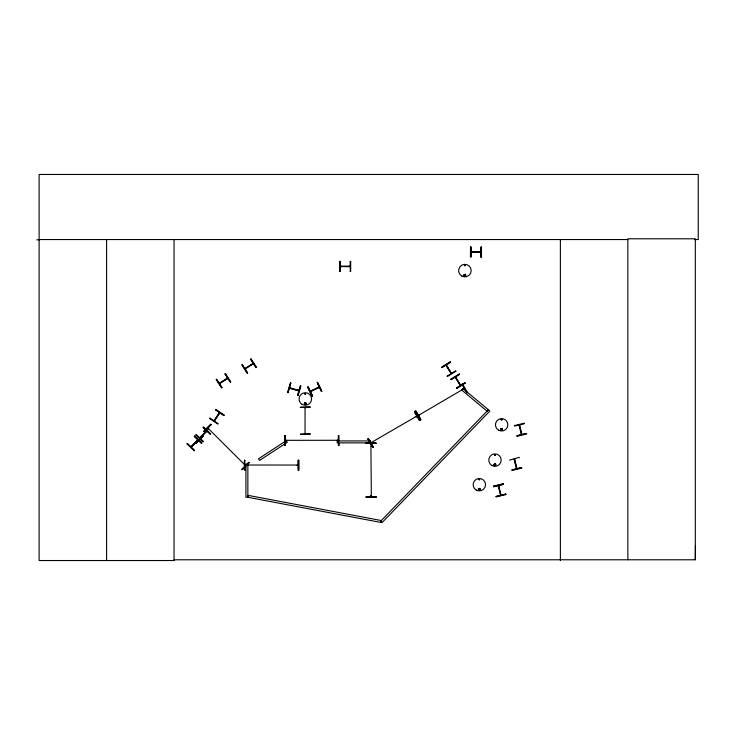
<?xml version="1.0" encoding="UTF-8"?>
<svg xmlns="http://www.w3.org/2000/svg" width="735" height="735" viewBox="0 0 735 735"><rect width="100%" height="100%" fill="white"/><g stroke="black" fill="none" stroke-linecap="round" stroke-linejoin="round"><path stroke-width="1.1" d="M694.814 239.546L698.25 239.546L698.25 174.471L39.12 174.471L39.12 560.529L174.158 560.529L174.066 559.776L695.319 559.776L695.42 545.82M470.887 256.965L470.887 247.015M480.938 252.344L471.025 252.215M471.888 252.27L471.898 251.719L470.997 251.82M472.164 252.28L471.898 251.774M480.047 251.829C479.771 253.088 479.753 250.901 480.938 251.885M480.736 251.839L480.727 252.335M480.975 257.029L480.975 247.089L481.526 247.089M481.039 257.029L481.113 247.089M481.48 247.089L481.453 257.039L480.901 257.029M310.262 391.213L311.125 390.763L311.272 391.231M207.922 428.027C209.778 429.029 206.902 429.038 208.005 428.147M244.939 465.393C248.265 465.145 242.146 464.676 245.472 465.687M227.666 378.314L226.766 378.323L226.858 378.92M245.279 368.906L253.428 363.568L244.975 368.63L246.142 368.41M371.331 443.655L370.936 444.556L370.927 443.453M370.927 496.695L370.927 495.592L371.331 496.667M305.604 393.905L305.154 393.565L305.236 394.079M304.63 403.634C306.412 401.604 305.622 405.656 304.731 403.791M464.419 265.445C465.953 263.69 464.887 267.476 464.483 265.197M465.218 265.445L464.621 265.528L465.145 265.317M464.263 275.083C465.457 277.508 465.733 273.383 464.401 274.963M478.843 479.523C480.607 477.869 478.972 481.563 478.99 479.174M479.597 479.597L479.045 479.45L479.606 479.376M370.826 442.792L416.708 416.185M415.982 416.727L417.112 416.46M417.011 416.561L416.387 417.002M418.307 415.082L419.253 414.522M463.555 388.916L464.594 388.76M464.437 388.907L463.583 388.824L464.327 388.512L418.564 415.33M370.881 443.655L371.331 496.483M370.872 495.794L370.881 497.145M498.67 485.532L498.33 485.614M514.215 459.32L516.475 468.581M310.418 391.525L319.385 387.216L310.611 391.553L310.427 391.075M311.034 390.735L311.245 391.185M318.329 387.336L319.284 387.262M305.484 407.41L305.034 407.861L305.549 407.447M305.098 433.962L305.089 433.411L305.494 433.953M207.582 428.284L208.29 428.992M287.955 392.573L290.711 383.018M290.775 383.036L288.065 392.609L287.55 392.462L290.353 382.917L290.839 383.054M289.728 387.676L289.544 388.154L298.943 390.864L289.599 388.108M290.261 388.3L289.517 387.667M290.509 388.429L290.408 387.823M297.868 390.551L298.125 390.065L299.062 390.432M297.666 395.375L300.394 385.82L300.927 385.967L298.171 395.522L297.638 395.375L300.532 385.857M190.879 446.862L191.642 446.071M199.69 437.849L200.83 437.316M451.125 373.564L446.035 365.13L451.216 373.499L451.125 372.498L450.518 372.581M460.395 385.599L455.296 377.174L460.386 385.443M460.735 385.223L459.788 384.616L460.349 384.561M305.053 407.447L305.062 433.898M304.878 393.583C305.925 395.853 305.466 391.709 304.961 394.18M465.43 275.551L465.338 274.835M501.16 419.373C501.49 421.651 502.85 418.086 501.151 419.52M501.371 419.492L501.849 419.86L501.445 419.455M501.049 429.121C501.876 431.702 502.492 427.908 501.334 428.937M478.751 488.995C479.183 491.825 480.819 487.388 478.761 489.179M494.508 454.662C494.839 456.94 496.199 453.376 494.499 454.809M218.947 413.235L219.269 413.759M286.255 440.669L286.044 440.219M338.394 440.669L337.347 440.256L338.394 440.329M340.195 266.18L350.035 266.18L349.933 266.63M450.601 372.608L451.079 372.526M198.101 439.999L191.321 447.064L190.99 446.678M197.072 440.265L197.32 440.807L197.77 439.695M199.791 437.656L200.131 438.042L206.912 430.986M199.764 437.766L206.507 430.747L206.057 431.711M206.755 431.032L199.993 438.097M209.971 418.077L209.668 418.537L217.891 424.123L218.203 423.672L209.934 418.132M214.004 420.696L219.379 412.693M215.438 419.125L218.644 414.402M219.912 412.804L214.39 420.824M224.074 415.027L215.879 409.395L215.566 409.854L223.789 415.44L224.101 414.99M205.883 431.243L206.131 431.785M498.33 485.752L500.581 495.307M500.452 494.306L500.912 494.297M305.732 404.057L305.824 403.34M494.499 464.263C495.022 467.699 496.199 463.078 494.977 464.152M495.399 465.163L495.555 464.594M245.15 465.503L245.067 465.016L298.18 465.053L297.188 465.402M480.874 252.307L471.199 252.27M187.039 443.94L187.416 443.545L194.573 450.445L194.205 450.831L187.067 443.903M201.482 443.251L201.859 442.856L194.692 435.965L194.306 436.369L201.491 443.242L194.352 436.314M196.227 434.523L195.841 434.918L203.053 441.772L203.402 441.404L196.135 434.624M203.117 427.347L203.494 426.952L210.642 433.87L210.293 434.238L203.117 427.347L210.339 434.183M190.953 446.788L197.697 439.769M197.669 441.79L201.647 437.702M203.815 431.316L210.807 424.233L211.193 424.628L204.211 431.702L203.815 431.316L210.835 424.27M204.155 431.656L211.147 424.573M245.012 465.861L245.398 465.466L207.895 428.11L208.63 428.762L208.143 428.992M241.962 469.444L248.944 462.37M249.211 462.627L242.256 469.738L241.861 469.353L248.843 462.278L249.238 462.664M220.454 383.064L219.315 383.22L227.492 377.974M226.793 378.36L226.83 378.81M227.648 378.406L219.462 383.642L227.822 378.295M244.975 368.63L253.152 363.338L252.427 363.678L252.73 364.147M521.29 433.567L521.188 433.586M516.365 467.68L516.255 467.699M371.8 442.681L371.552 442.25L371 443.086M416.001 416.635L416.846 416.221M418.426 414.889L419.308 415.018M252.427 363.678L252.555 364.266M371.827 442.727L371.092 443.03M318.374 387.198L318.42 387.795M286.237 440.678L258.5 458.833L259.556 460.45L287.293 442.295L286.237 440.678L285.254 440.669L286.117 440.283M441.864 367.518L450.279 362.217M446.512 366.122L446.329 364.863M447.174 376.09L455.626 370.844L455.884 371.258M455.856 371.221L447.431 376.495L447.137 376.026M450.895 379.187L459.329 373.904L459.614 374.372M451.097 379.499L459.54 374.253M451.152 379.591L459.577 374.317M455.241 377.275L456.095 377.615L455.764 378.139M456.481 388.181L464.897 382.88M465.126 383.257L456.692 388.539L456.407 388.062L464.86 382.825L465.145 383.293M367.923 438.924L368.4 438.648L373.426 447.229L372.948 447.505L367.923 438.924L372.985 447.486M464.502 388.806L463.84 389.256M420.429 419.804L420.907 419.52L415.881 410.938L415.404 411.223L420.429 419.804L415.44 411.196M467.488 392.619L467.019 392.894L462.049 384.286L462.462 384.037L467.451 392.646M310.363 391.167L319.229 386.904M311.998 396.091L312.494 395.853L308.185 386.895L307.689 387.134L311.998 396.091L307.726 387.106M524.083 423.268L514.408 425.583L514.537 426.116L524.202 423.764L524.064 423.231M519.59 424.913L519.149 425.207L521.409 434.468M519.369 426.144L519.847 425.749M516.889 435.781L526.554 433.429L526.683 433.962L517.027 436.314L516.889 435.781L526.572 433.494M509.575 460.101L519.13 457.335L519.268 457.877M514.197 459.274L514.656 459.026M514.436 460.257L514.913 459.862M511.992 470.023L521.639 467.607M493.553 486.258L503.209 483.906M493.654 486.68L503.3 484.264M498.44 486.515L498.927 486.395M505.698 494.122L496.024 496.41L496.153 496.952L505.809 494.554M496.061 496.548L505.717 494.196M471.199 251.765L480.837 251.885M501.628 430.048L502.051 429.038M494.977 455.241L495.133 454.671L494.912 455.185M284.564 435.533L285.116 435.524L285.18 445.474L284.629 445.474L284.564 435.533L284.675 445.474M338.293 440.669L337.393 440.329M366.131 443.343L376.072 443.279M366.131 443.407L376.072 443.416L376.072 442.865L366.131 442.975L366.131 443.481M338.973 445.465L338.422 445.474L338.357 435.524L338.909 435.524L338.945 441.046M244.911 460.248L244.351 460.257L244.415 470.198L244.966 470.198L244.838 460.257M298.704 460.248L298.153 460.248L298.217 470.198L298.768 470.189L298.704 460.248L298.722 470.189M245.04 465.053L245.94 465.044M245.04 465.393L245.94 465.393M297.179 465.053L298.079 464.961M366.131 496.86L376.081 496.805M366.131 497.228L376.081 497.172L376.072 496.658L366.131 496.75L366.131 497.273L376.081 497.218M310.243 407.071L300.303 407.355M300.303 407.291L310.243 407.052M36.75 239.821L39.12 239.812M39.12 239.546L627.855 239.546M339.644 271.325L340.195 271.325L340.195 261.384L339.644 261.384L339.689 271.325M342.4 266.493L348.105 266.493M350.145 266.64L340.195 266.529M350.145 271.325L350.696 271.325L350.696 261.384L350.145 261.384L350.283 271.325M285.244 440.329L338.256 440.293M446.421 365.01L451.455 373.224M349.244 266.584L349.244 266.079L349.024 266.64M191.128 447.1L197.954 440.054M289.608 387.703L298.952 390.358M498.523 486.57L498.982 486.377M215.603 409.799L223.798 415.422M214.997 420.043L214.363 419.979L214.795 420.144M371.267 495.592L371.313 497.145M194.656 436.002L201.831 442.893M187.324 443.637L194.499 450.527M203.099 436.259L196.355 443.352M244.516 465.227L245.159 465.861M250.69 359.213L256.147 367.528M242.164 364.725L247.566 373.077M225.085 373.812L230.487 382.163M216.503 379.361L221.961 387.676M455.59 376.991L460.726 385.269M450.877 379.141L451.161 379.618M462.104 384.249L466.018 390.919M415.762 411.012L420.787 419.593M414.632 411.958L419.657 420.539M368.281 438.721L373.306 447.303M317.272 382.522L321.581 391.479M308.057 386.95L312.439 395.88M519.562 425.005L521.896 434.348M519.755 427.108L521.115 432.658M514.629 459.118L516.962 468.461M514.822 461.222L516.181 466.771M505.689 494.058L505.818 494.591M498.688 485.633L500.994 495.096M498.89 487.746L500.241 493.295M370.881 444.344L370.927 443.554M373.343 497.126L373.343 496.575L369.209 496.603L369.209 497.154M371.699 496.584L371.699 497.136M371.276 443.554L371.285 444.445M369.962 496.594L369.962 497.154M338.964 443.26L338.927 445.465M338.495 435.524L338.532 441.055M338.55 443.26L338.559 445.474M298.217 460.248L298.355 470.198M284.978 435.533L285.042 445.474M695.319 559.776L695.319 238.792L627.855 238.792L627.855 559.776M560.382 239.546L560.382 560.529M341.371 266.64L341.095 266.079L341.196 266.529M340.13 261.384L340.176 271.325M174.057 239.546L174.057 560.529M106.593 239.546L106.593 560.529M470.474 247.015L470.455 256.956L470.96 256.965L471.006 247.015L470.474 247.015M304.446 403.405C305.539 406.822 307.101 400.998 304.446 403.405M464.051 275.028C465.145 278.446 466.707 272.612 464.051 275.028M478.476 489.106C479.569 492.524 481.131 486.689 478.476 489.106M494.113 464.511C495.206 467.929 496.768 462.094 494.113 464.511M500.765 429.222C501.867 432.639 503.429 426.805 500.765 429.222M248.219 495.399L247.86 497.292L245.922 497.292L245.922 464.143L247.86 464.143L247.86 497.292L380.996 522.456L381.355 520.555L248.219 495.399M462.94 388.53L461.709 390.019L487.167 411.233L488.407 409.753L462.94 388.53M488.417 409.735L380.794 521.133L382.182 522.475L489.804 411.076L488.417 409.735M202.915 435.947L196.172 443.04L202.915 435.947M216.614 379.288L216.154 379.591L221.557 387.942L222.016 387.639L216.595 379.306M225.434 373.591L224.965 373.885L230.367 382.237L230.836 381.934L225.434 373.591M242.284 364.652L241.815 364.955L247.217 373.306L247.686 373.003L242.284 364.652M251.094 358.956L250.635 359.25L256.037 367.601L256.497 367.298L251.094 358.956M450.059 361.868L441.606 367.105L441.9 367.573L450.353 362.337L450.059 361.868M414.99 411.747L414.512 412.023L419.538 420.604L420.016 420.328L414.944 411.765M317.639 382.338L317.143 382.577L321.461 391.544L321.958 391.296L317.639 382.338M521.62 467.543L511.964 469.913L512.093 470.428L521.749 468.076L521.62 467.543M503.199 483.86L493.534 486.212L493.672 486.754L503.328 484.393L503.199 483.86M310.243 434.017L300.303 434.256L310.243 433.944M370.366 440.936L337.218 440.936L337.218 442.865L370.366 442.865L370.366 440.936M372.59 497.136L372.581 496.584L372.544 497.136M498.532 430.177A6.202 6.202 0 0 0 507.839 424.802A6.202 6.202 0 0 0 498.532 419.437A6.202 6.202 0 0 0 498.532 430.177M501.151 430.287A0.965 0.965 0 0 0 502.593 429.451A0.965 0.965 0 0 0 501.151 428.624A0.965 0.965 0 0 0 501.151 430.287M461.773 276.057A6.293 6.293 0 0 0 471.199 270.609A6.293 6.293 0 0 0 461.773 265.16A6.293 6.293 0 0 0 461.773 276.057M464.235 275.937A0.965 0.965 0 0 0 465.843 275.506A0.965 0.965 0 0 0 464.667 274.33A0.965 0.965 0 0 0 464.235 275.937M476.234 490.07A6.211 6.211 0 0 0 485.55 484.687A6.211 6.211 0 0 0 476.234 479.303A6.211 6.211 0 0 0 476.234 490.07M478.66 490.015A0.965 0.965 0 0 0 480.267 489.583A0.965 0.965 0 0 0 479.091 488.407A0.965 0.965 0 0 0 478.66 490.015M491.871 465.475A6.211 6.211 0 0 0 501.196 460.092A6.211 6.211 0 0 0 491.871 454.717A6.211 6.211 0 0 0 491.871 465.475M494.499 465.577A0.965 0.965 0 0 0 495.941 464.74A0.965 0.965 0 0 0 494.499 463.914A0.965 0.965 0 0 0 494.499 465.577M302.168 404.434A6.293 6.293 0 0 0 311.594 398.995A6.293 6.293 0 0 0 302.168 393.547A6.293 6.293 0 0 0 302.168 404.434M304.823 404.471A0.965 0.965 0 0 0 306.274 403.634A0.965 0.965 0 0 0 304.823 402.808A0.965 0.965 0 0 0 304.823 404.471"/></g></svg>
